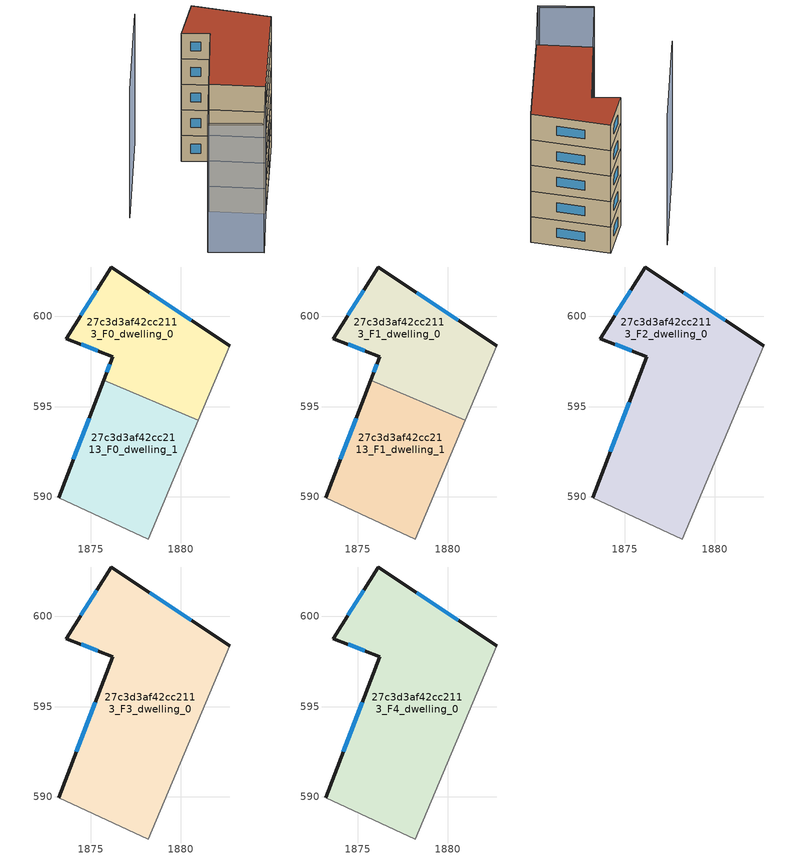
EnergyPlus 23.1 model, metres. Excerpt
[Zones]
27c3d3af42cc2113_F0_dwelling_0
 floor ground (EU_floor_Construction): 1882.73,598.38 1880.98,594.25 1875.73,596.46 1876.24,597.77 1873.65,598.77 1876.16,602.74 z0
 wall outside (EU_wall_Construction): 1882.73,598.38 1876.16,602.74 1873.65,598.77 1876.24,597.77 1875.73,596.46 z0:3
 wall adiabatic (EU_wall_Construction): 1880.98,594.25 1882.73,598.38 z0:3
 wall to 27c3d3af42cc2113_F0_dwelling_1 (EU_wall_Construction): 1875.73,596.47 1880.98,594.25 z0:3
 window (EU_Window_Construction): 1880.59,599.8 1878.29,601.32 / 1876.07,597.35 1875.9,596.89 / 1874.49,598.45 1875.39,598.1 / 1875.34,601.45 1874.46,600.06 z0.98:2.02
27c3d3af42cc2113_F0_dwelling_1
 floor ground (EU_floor_Construction): 1880.98,594.25 1878.19,587.65 1873.23,589.95 1875.73,596.46 z0
 wall outside (EU_wall_Construction): 1875.73,596.46 1873.23,589.95 z0:3
 wall adiabatic (EU_wall_Construction): 1873.23,589.95 1878.19,587.65 1880.98,594.25 z0:3
 window (EU_Window_Construction): 1874.92,594.35 1874.04,592.07 z0.98:2.02
27c3d3af42cc2113_F1_dwelling_0
 floor to 27c3d3af42cc2113_F0_dwelling_0 (EU_floor_Construction): 1882.73,598.38 1880.98,594.25 1875.73,596.46 1876.24,597.77 1873.65,598.77 1876.16,602.74 z3
 wall outside (EU_wall_Construction): 1882.73,598.38 1876.16,602.74 1873.65,598.77 1876.24,597.77 1875.73,596.46 z3:6
 wall adiabatic (EU_wall_Construction): 1880.98,594.25 1882.73,598.38 z3:6
 wall to 27c3d3af42cc2113_F1_dwelling_1 (EU_wall_Construction): 1875.73,596.47 1880.98,594.25 z3:6
 window (EU_Window_Construction): 1880.59,599.8 1878.29,601.32 / 1876.07,597.35 1875.9,596.89 / 1874.49,598.45 1875.39,598.1 / 1875.34,601.45 1874.46,600.06 z3.98:5.02
27c3d3af42cc2113_F1_dwelling_1
 floor to 27c3d3af42cc2113_F0_dwelling_1 (EU_floor_Construction): 1880.98,594.25 1878.19,587.65 1873.23,589.95 1875.73,596.46 z3
 wall outside (EU_wall_Construction): 1875.73,596.46 1873.23,589.95 z3:6
 wall adiabatic (EU_wall_Construction): 1873.23,589.95 1878.19,587.65 1880.98,594.25 z3:6
 window (EU_Window_Construction): 1874.92,594.35 1874.04,592.07 z3.98:5.02
27c3d3af42cc2113_F2_dwelling_0
 floor to 27c3d3af42cc2113_F1_dwelling_0 (EU_floor_Construction): 1882.73,598.38 1880.98,594.25 1875.73,596.46 1876.24,597.77 1873.65,598.77 1876.16,602.74 z6
 floor to 27c3d3af42cc2113_F1_dwelling_1 (EU_floor_Construction): 1880.98,594.25 1878.19,587.65 1873.23,589.95 1875.73,596.46 z6
 wall outside (EU_wall_Construction): 1882.73,598.38 1876.16,602.74 1873.65,598.77 1876.24,597.77 1873.23,589.95 z6:9
 wall adiabatic (EU_wall_Construction): 1873.23,589.95 1878.19,587.65 1882.73,598.38 z6:9
 window (EU_Window_Construction): 1880.59,599.8 1878.29,601.32 / 1875.26,595.23 1874.21,592.49 / 1874.49,598.45 1875.39,598.1 / 1875.34,601.45 1874.46,600.06 z6.98:8.02
27c3d3af42cc2113_F3_dwelling_0
 floor to 27c3d3af42cc2113_F2_dwelling_0 (EU_floor_Construction): 1882.73,598.38 1878.19,587.65 1873.23,589.95 1876.24,597.77 1873.65,598.77 1876.16,602.74 z9
 wall outside (EU_wall_Construction): 1882.73,598.38 1876.16,602.74 1873.65,598.77 1876.24,597.77 1873.23,589.95 z9:12
 wall adiabatic (EU_wall_Construction): 1873.23,589.95 1878.19,587.65 1882.73,598.38 z9:12
 window (EU_Window_Construction): 1880.59,599.8 1878.29,601.32 / 1875.26,595.23 1874.21,592.49 / 1874.49,598.45 1875.39,598.1 / 1875.34,601.45 1874.46,600.06 z9.98:11.02
27c3d3af42cc2113_F4_dwelling_0
 floor to 27c3d3af42cc2113_F3_dwelling_0 (EU_floor_Construction): 1882.73,598.38 1878.19,587.65 1873.23,589.95 1876.24,597.77 1873.65,598.77 1876.16,602.74 z12
 wall outside (EU_wall_Construction): 1882.73,598.38 1876.16,602.74 1873.65,598.77 1876.24,597.77 1873.23,589.95 z12:15
 wall adiabatic (EU_wall_Construction): 1873.23,589.95 1878.19,587.65 1882.73,598.38 z12:15
 window (EU_Window_Construction): 1880.59,599.8 1878.29,601.32 / 1875.26,595.23 1874.21,592.49 / 1874.49,598.45 1875.39,598.1 / 1875.34,601.45 1874.46,600.06 z12.98:14.02
 roof outside (EU_roof_Construction): 1878.19,587.65 1882.73,598.38 1876.16,602.74 1873.65,598.77 1876.24,597.77 1873.23,589.95 z15
shading: 1870.86,583.82 1875.76,581.92 / 1870.58,603.3 1865.77,591.66 / 1870.78,583.61 1873.23,589.95 / 1873.23,589.95 1878.31,587.99 / 1878.31,587.99 1875.86,581.65 / 1875.86,581.65 1870.78,583.61 z0:15
[Building]
EU S2 Campaign: North Axis=0; Terrain=City; Solar Distribution=FullExterior
[Site:Location]
Bologna: Latitude=44.5; Longitude=11.25; Time Zone=1; Elevation=37
[SizingPeriod:WeatherFileDays]
AnnualSizingPeriod: Begin Month=1; Begin Day of Month=1; End Month=12; End Day of Month=31; Day of Week for Start Day=Monday; Use Weather File Daylight Saving Period=No; Use Weather File Rain and Snow Indicators=No
[MATERIAL]
EU_InternalMass_Material: Roughness=MediumRough; Thickness=0.1; Conductivity=1; Density=1800; Specific Heat=900; Thermal Absorptance=0.9; Solar Absorptance=0.7; Visible Absorptance=0.7
[MATERIAL:NOMASS] Roughness=MediumRough; Thermal Absorptance=0.9; Solar Absorptance=0.7; Visible Absorptance=0.7
Name | Thermal Resistance
EU_wall_NoMass | 0.905828
EU_roof_NoMass | 0.37593
EU_floor_NoMass | 0.67114
[WINDOWMATERIAL:SIMPLEGLAZINGSYSTEM]
EU_Window_SimpleGlazing: UFactor=4.52486; Solar Heat Gain Coefficient=0.85; Visible Transmittance=0.85
[CONSTRUCTION]
EU_wall_Construction: EU_wall_NoMass
EU_roof_Construction: EU_roof_NoMass
EU_floor_Construction: EU_floor_NoMass
EU_Window_Construction: EU_Window_SimpleGlazing
EU_InternalMass_Construction: EU_InternalMass_Material
[ZONE] Type=1; Multiplier=1; Ceiling Height=autocalculate; Floor Area=autocalculate; Part of Total Floor Area=Yes
Name | Volume
27c3d3af42cc2113_F0_dwelling_0; 27c3d3af42cc2113_F0_dwelling_1; 27c3d3af42cc2113_F1_dwelling_1 | 118.244
27c3d3af42cc2113_F1_dwelling_0 | 118.243
27c3d3af42cc2113_F2_dwelling_0 | 236.483
27c3d3af42cc2113_F3_dwelling_0; 27c3d3af42cc2113_F4_dwelling_0 | 236.484
[INTERNALMASS] Construction=EU_InternalMass_Construction
Name | Zone or ZoneList | Surface Area
27c3d3af42cc2113_F0_dwelling_0_EU_InternalMass | 27c3d3af42cc2113_F0_dwelling_0 | 39.4143
27c3d3af42cc2113_F0_dwelling_1_EU_InternalMass | 27c3d3af42cc2113_F0_dwelling_1 | 39.4148
27c3d3af42cc2113_F1_dwelling_0_EU_InternalMass | 27c3d3af42cc2113_F1_dwelling_0 | 39.4143
27c3d3af42cc2113_F1_dwelling_1_EU_InternalMass | 27c3d3af42cc2113_F1_dwelling_1 | 39.4148
27c3d3af42cc2113_F2_dwelling_0_EU_InternalMass | 27c3d3af42cc2113_F2_dwelling_0 | 78.8275
27c3d3af42cc2113_F3_dwelling_0_EU_InternalMass | 27c3d3af42cc2113_F3_dwelling_0 | 78.8275
27c3d3af42cc2113_F4_dwelling_0_EU_InternalMass | 27c3d3af42cc2113_F4_dwelling_0 | 78.8275
[OTHEREQUIPMENT] Fuel Type=Electricity; Design Level Calculation Method=Watts/Area; Power per Zone Floor Area=1; Fraction Latent=0; Fraction Radiant=0; Fraction Lost=0; Carbon Dioxide Generation Rate=0; EndUse Subcategory=EU_Step8_InternalGains
Name | Zone or ZoneList or Space or SpaceList | Schedule
EU_Step8_InternalGain_27c3d3af42cc2113_F0_dwelling_0_f000 | 27c3d3af42cc2113_F0_dwelling_0 | EU_Step8_GainSchedule_27c3d3af42cc2113_F0_dwelling_0_f000
EU_Step8_InternalGain_27c3d3af42cc2113_F0_dwelling_1_f000 | 27c3d3af42cc2113_F0_dwelling_1 | EU_Step8_GainSchedule_27c3d3af42cc2113_F0_dwelling_1_f000
EU_Step8_InternalGain_27c3d3af42cc2113_F1_dwelling_0_f000 | 27c3d3af42cc2113_F1_dwelling_0 | EU_Step8_GainSchedule_27c3d3af42cc2113_F1_dwelling_0_f000
EU_Step8_InternalGain_27c3d3af42cc2113_F1_dwelling_1_f000 | 27c3d3af42cc2113_F1_dwelling_1 | EU_Step8_GainSchedule_27c3d3af42cc2113_F1_dwelling_1_f000
EU_Step8_InternalGain_27c3d3af42cc2113_F2_dwelling_0_f000 | 27c3d3af42cc2113_F2_dwelling_0 | EU_Step8_GainSchedule_27c3d3af42cc2113_F2_dwelling_0_f000
EU_Step8_InternalGain_27c3d3af42cc2113_F3_dwelling_0_f000 | 27c3d3af42cc2113_F3_dwelling_0 | EU_Step8_GainSchedule_27c3d3af42cc2113_F3_dwelling_0_f000
EU_Step8_InternalGain_27c3d3af42cc2113_F4_dwelling_0_f000 | 27c3d3af42cc2113_F4_dwelling_0 | EU_Step8_GainSchedule_27c3d3af42cc2113_F4_dwelling_0_f000
[ZONEVENTILATION:DESIGNFLOWRATE] Schedule=EU_AlwaysOn; Design Flow Rate Calculation Method=AirChanges/Hour; Air Changes per Hour=0.73129; Ventilation Type=Natural; Fan Pressure Rise=0; Fan Total Efficiency=1; Constant Term Coefficient=1; Temperature Term Coefficient=0; Velocity Term Coefficient=0; Velocity Squared Term Coefficient=0; Minimum Indoor Temperature=-100; Maximum Indoor Temperature=100; Delta Temperature=-100; Minimum Outdoor Temperature=-100; Maximum Outdoor Temperature=100; Maximum Wind Speed=40
Name | Zone or ZoneList or Space or SpaceList
EU_ConstantAir_27c3d3af42cc2113_F0_dwelling_0 | 27c3d3af42cc2113_F0_dwelling_0
EU_ConstantAir_27c3d3af42cc2113_F0_dwelling_1 | 27c3d3af42cc2113_F0_dwelling_1
EU_ConstantAir_27c3d3af42cc2113_F1_dwelling_0 | 27c3d3af42cc2113_F1_dwelling_0
EU_ConstantAir_27c3d3af42cc2113_F1_dwelling_1 | 27c3d3af42cc2113_F1_dwelling_1
EU_ConstantAir_27c3d3af42cc2113_F2_dwelling_0 | 27c3d3af42cc2113_F2_dwelling_0
EU_ConstantAir_27c3d3af42cc2113_F3_dwelling_0 | 27c3d3af42cc2113_F3_dwelling_0
EU_ConstantAir_27c3d3af42cc2113_F4_dwelling_0 | 27c3d3af42cc2113_F4_dwelling_0
[HVACTEMPLATE:THERMOSTAT] Constant Heating Setpoint=20; Constant Cooling Setpoint=50
EU_HeatOnly_27c3d3af42cc2113_F0_dwelling_0; EU_HeatOnly_27c3d3af42cc2113_F0_dwelling_1; EU_HeatOnly_27c3d3af42cc2113_F1_dwelling_0; EU_HeatOnly_27c3d3af42cc2113_F1_dwelling_1; EU_HeatOnly_27c3d3af42cc2113_F2_dwelling_0; EU_HeatOnly_27c3d3af42cc2113_F3_dwelling_0; EU_HeatOnly_27c3d3af42cc2113_F4_dwelling_0
[HVACTEMPLATE:ZONE:IDEALLOADSAIRSYSTEM] System Availability Schedule=EU_AlwaysOn; Maximum Heating Supply Air Temperature=50; Minimum Cooling Supply Air Temperature=13; Maximum Heating Supply Air Humidity Ratio=0.0156; Minimum Cooling Supply Air Humidity Ratio=0.0077; Heating Limit=NoLimit; Cooling Limit=NoLimit; Heating Availability Schedule=EU_AlwaysOn; Cooling Availability Schedule=EU_CoolingOff; Dehumidification Control Type=ConstantSensibleHeatRatio; Cooling Sensible Heat Ratio=0.7; Dehumidification Setpoint=60; Humidification Control Type=None; Humidification Setpoint=30; Outdoor Air Method=None; Outdoor Air Flow Rate per Person=0.00944; Outdoor Air Flow Rate per Zone Floor Area=0; Outdoor Air Flow Rate per Zone=0; Demand Controlled Ventilation Type=None; Outdoor Air Economizer Type=NoEconomizer; Heat Recovery Type=None; Sensible Heat Recovery Effectiveness=0.7; Latent Heat Recovery Effectiveness=0.65
Name | Template Thermostat
27c3d3af42cc2113_F0_dwelling_0 | EU_HeatOnly_27c3d3af42cc2113_F0_dwelling_0
27c3d3af42cc2113_F0_dwelling_1 | EU_HeatOnly_27c3d3af42cc2113_F0_dwelling_1
27c3d3af42cc2113_F1_dwelling_0 | EU_HeatOnly_27c3d3af42cc2113_F1_dwelling_0
27c3d3af42cc2113_F1_dwelling_1 | EU_HeatOnly_27c3d3af42cc2113_F1_dwelling_1
27c3d3af42cc2113_F2_dwelling_0 | EU_HeatOnly_27c3d3af42cc2113_F2_dwelling_0
27c3d3af42cc2113_F3_dwelling_0 | EU_HeatOnly_27c3d3af42cc2113_F3_dwelling_0
27c3d3af42cc2113_F4_dwelling_0 | EU_HeatOnly_27c3d3af42cc2113_F4_dwelling_0
[SIZING:ZONE] Zone Cooling Design Supply Air Temperature Input Method=SupplyAirTemperature; Zone Cooling Design Supply Air Temperature=13; Zone Heating Design Supply Air Temperature Input Method=SupplyAirTemperature; Zone Heating Design Supply Air Temperature=50; Zone Cooling Design Supply Air Humidity Ratio=0.008; Zone Heating Design Supply Air Humidity Ratio=0.008; Cooling Design Air Flow Method=DesignDay; Cooling Design Air Flow Rate=0; Cooling Minimum Air Flow per Zone Floor Area=0.000762; Cooling Minimum Air Flow=0; Cooling Minimum Air Flow Fraction=0.2; Heating Design Air Flow Method=DesignDay; Heating Design Air Flow Rate=0; Heating Maximum Air Flow per Zone Floor Area=0.002032; Heating Maximum Air Flow=0.141576; Heating Maximum Air Flow Fraction=0.3; Account for Dedicated Outdoor Air System=No; Dedicated Outdoor Air System Control Strategy=NeutralSupplyAir; Dedicated Outdoor Air Low Setpoint Temperature for Design=autosize; Dedicated Outdoor Air High Setpoint Temperature for Design=autosize; Zone Load Sizing Method=Sensible Load Only No Latent Load; Zone Latent Cooling Design Supply Air Humidity Ratio Input Method=HumidityRatioDifference; Zone Cooling Design Supply Air Humidity Ratio Difference=0.005; Zone Latent Heating Design Supply Air Humidity Ratio Input Method=HumidityRatioDifference; Zone Humidification Design Supply Air Humidity Ratio Difference=0.005
27c3d3af42cc2113_F0_dwelling_0; 27c3d3af42cc2113_F0_dwelling_1; 27c3d3af42cc2113_F1_dwelling_0; 27c3d3af42cc2113_F1_dwelling_1; 27c3d3af42cc2113_F2_dwelling_0; 27c3d3af42cc2113_F3_dwelling_0; 27c3d3af42cc2113_F4_dwelling_0
[SCHEDULE:CONSTANT]
Name | Hourly Value
EU_AlwaysOn | 1
EU_CoolingOff | 0
[SCHEDULE:FILE] Column Number=1; Rows to Skip at Top=0; Number of Hours of Data=8760; Column Separator=Comma; Interpolate to Timestep=No; Minutes per Item=60; Adjust Schedule for Daylight Savings=Yes
Name | File
EU_Step8_GainSchedule_27c3d3af42cc2113_F0_dwelling_0_f000 | ../../schedules/27c3d3af42cc2113/27c3d3af42cc2113_F0_dwelling_0_f000_gain.csv
EU_Step8_GainSchedule_27c3d3af42cc2113_F0_dwelling_1_f000 | ../../schedules/27c3d3af42cc2113/27c3d3af42cc2113_F0_dwelling_1_f000_gain.csv
EU_Step8_GainSchedule_27c3d3af42cc2113_F1_dwelling_0_f000 | ../../schedules/27c3d3af42cc2113/27c3d3af42cc2113_F1_dwelling_0_f000_gain.csv
EU_Step8_GainSchedule_27c3d3af42cc2113_F1_dwelling_1_f000 | ../../schedules/27c3d3af42cc2113/27c3d3af42cc2113_F1_dwelling_1_f000_gain.csv
EU_Step8_GainSchedule_27c3d3af42cc2113_F2_dwelling_0_f000 | ../../schedules/27c3d3af42cc2113/27c3d3af42cc2113_F2_dwelling_0_f000_gain.csv
EU_Step8_GainSchedule_27c3d3af42cc2113_F3_dwelling_0_f000 | ../../schedules/27c3d3af42cc2113/27c3d3af42cc2113_F3_dwelling_0_f000_gain.csv
EU_Step8_GainSchedule_27c3d3af42cc2113_F4_dwelling_0_f000 | ../../schedules/27c3d3af42cc2113/27c3d3af42cc2113_F4_dwelling_0_f000_gain.csv
